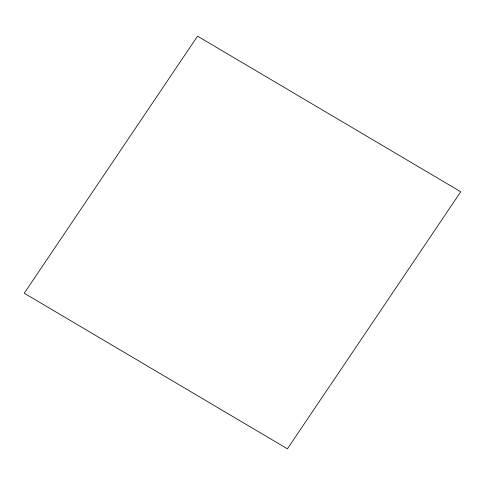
<?xml version="1.0" encoding="UTF-8"?>
<svg xmlns="http://www.w3.org/2000/svg" width="485" height="485" viewBox="0 0 485 485"><rect width="100%" height="100%" fill="white"/><g stroke="black" fill="none" stroke-linecap="round" stroke-linejoin="round"><path stroke-width="0.73" d="M330.552 384.89L460.75 191.763L197.553 36.175L24.25 293.237L287.447 448.825L325.72 391.959A45.299 12.028 -59.4 0 1 326.799 390.358L329.23 386.836A49.07 13.028 -59.4 0 0 329.891 385.866L330.115 385.539"/></g></svg>
